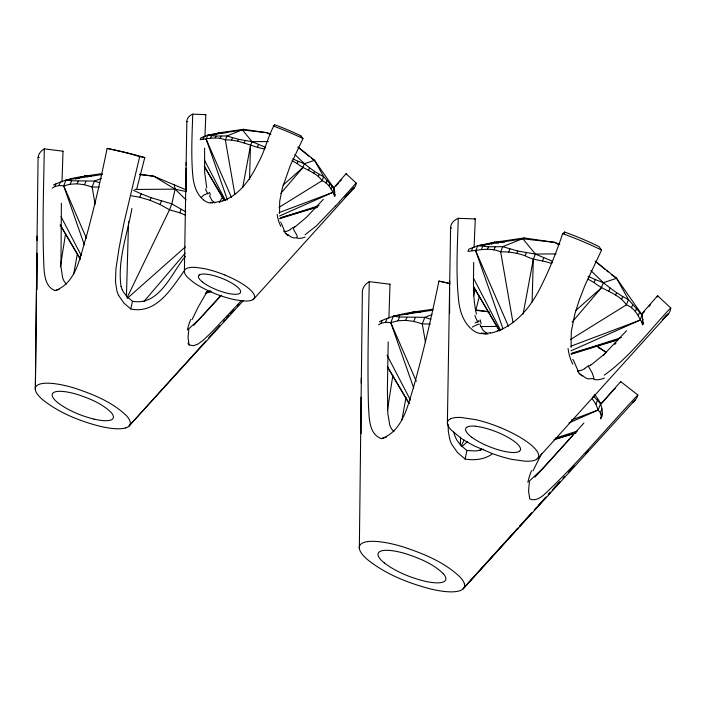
<?xml version="1.0" encoding="UTF-8"?>
<svg xmlns="http://www.w3.org/2000/svg" width="706" height="706" viewBox="0 0 706 706"><rect width="100%" height="100%" fill="white"/><g stroke="black" fill="none" stroke-linecap="round" stroke-linejoin="round"><path stroke-width="1.06" d="M448.089 424.235L448.345 431.595L449.731 439.097A32.202 32.194 -53.5 0 0 451.646 444.118L457.435 452.467L465.086 459.024C474.185 460.656 484.06 459.527 491.853 454.285M361.066 397.151L361.084 433.643M35.335 389.597L36.888 253.11L37.065 289.654M35.388 388.062L37.074 236.113M359.336 548.394L362.39 291.084A148.348 41.389 21.5 0 1 364.534 285.833A146.513 40.877 21.5 0 1 369.264 281.65L390.012 284.218L388.909 318.177M62.022 181.839L63.011 151.19L44.293 148.878A132.216 36.888 21.5 0 0 40.021 152.646A133.875 37.347 21.5 0 0 38.089 157.385L37.021 240.472M186.057 168.019L186.207 190.452M361.207 383.146L361.26 378.319M449.581 288.339L449.625 313.049M184.381 271.466L186.843 121.626A88.241 24.622 21.5 0 1 192.729 114.16L205.825 114.619L204.908 136.92M447.392 422.806L450.596 228.029A114.707 31.999 21.5 0 1 458.247 218.322L475.27 218.913L474.097 247.347M186.102 165.239L186.155 162.495M449.634 284.721L449.696 281.156M204.599 148.066L204.669 172.317L206.726 187.893M473.673 262.403C473.62 279.655 472.429 297.235 476.444 314.17M61.378 203.213L60.954 266.391L62.657 278.023L64.237 281.535L66.408 284.094M44.293 148.878C43.666 188.59 42.131 228.373 43.984 268.068C44.487 276.32 46.014 287.554 55.236 290.572L59.189 289.398M369.264 281.65C368.435 322.916 367.385 364.208 368.453 405.473C369.326 416.769 368.276 433.837 381.381 438.655L386.526 437.146M388.203 341.863L387.4 387.973L387.832 413.513L389.774 425.241L391.601 429.019L394.072 431.737M249.527 179.562L250.471 145.648L252.042 141.65L242.476 129.983L207.74 135.234L200.901 137.864L200.204 139.62C208.499 138.703 217.192 136.267 225.364 139.964C239.149 139.241 251.239 146.698 264.521 148.94L265.218 147.192L252.042 141.65L238.54 139.329L226.935 135.976L215.957 136.055L207.74 135.234L206.17 139.223L227.456 199.93M460.347 444.771L460.568 437.111M126.427 296.979L128.545 221.613M532.103 302.08L533.312 259.252L535.36 254.054L522.925 238.849L477.768 245.706L468.863 249.139L467.963 251.415C478.747 250.233 490.043 247.056 500.66 251.874C508.991 251.565 517.269 253.013 525.123 255.731C533.286 260.496 542.923 260.126 551.58 263.541L552.48 261.255L535.36 254.054L517.798 251.036L502.716 246.676L488.437 246.782L477.768 245.706L475.72 250.904L502.91 328.652M192.747 114.169C192.111 134.025 191.044 153.952 192.641 173.782C193.382 183.286 195.738 193.594 203.496 199.877M458.273 218.331C457.47 245.22 455.811 272.242 458.494 299.079C459.535 311.196 463.763 324.239 474.37 331.238A27.869 20.35 -53.1 0 0 481.183 333.638M334.926 196.197L334.167 188.484L314.523 160.333L298.011 147.051M601.203 418.014C604.327 409.771 600.047 400.717 594.514 394.583M643.192 324.186L642.116 314.938L616.594 278.305L595.132 261.026M65.579 233.562L60.363 266.859M392.845 375.486L387.409 410.407M77.281 254.239L73.751 273.751M406.003 397.284L401.908 420.026M600.63 418.94L602.28 413.178M242.661 187.761L250.471 145.648M523.12 314.117L533.312 259.252M188.784 329.658L188.043 337.777L189.12 344.952L193.479 345.684L197.733 344.201L202.693 340.654L211.05 332.826L241.531 300.482M529.376 481.977L528.556 490.979L529.747 498.921C534.539 501.269 539.605 498.357 543.346 495.338C577.049 464.107 606.357 428.418 637.827 394.989L620.715 381.628L601.238 403.541M136.761 188.908L144.783 157.588A115.537 32.238 21.5 0 0 117.734 150.766L107.135 148.401C101.055 178.08 94.26 207.617 86.282 236.845C80.034 256.04 76.866 282.524 55.236 290.572M449.793 283.494A149.098 41.601 21.5 0 0 438.903 281.12C431.595 316.694 423.415 352.109 413.575 387.073C407.644 406.118 402.658 431.181 381.381 438.655M650.57 304.489L649.123 306.404M183.878 271.36C171.355 288.745 156.044 314.505 130.769 308.946L132.454 301.285L127.248 296.917L123.656 292.337A24.18 23.96 57.5 0 1 122.279 289.698M465.086 459.024L466.957 450.534L461.186 445.698L457.206 440.623A26.793 26.554 57.5 0 1 455.679 437.702A26.466 26.396 51.8 0 1 454.346 434.093M131.916 208.464C127.433 234.127 117.258 260.161 121.044 286.459M340.636 180.595L339.56 181.919M479.418 296.167L475.685 310.746M144.783 157.588L139.7 156.6L124.141 222.09L119.023 248.388L115.925 268.96L115.484 281.747L116.905 290.96A29.061 29.052 -53.5 0 0 118.634 295.487M473.549 295.752L474.979 290.21L476.029 290.413M274.069 126.348L274.599 124.724A76.027 21.206 21.5 0 1 301.003 135.896M564.165 233.633L564.685 232.045A98.831 27.569 21.5 0 1 598.997 246.579L601.574 250.065L585.106 285.074L579.211 300.209L574.861 313.993L571.304 331.573L571.057 347.44M274.519 124.803C267.777 136.267 265.182 150.74 258.352 162.583C250.453 179.421 238.584 196.7 219.716 201.898M564.685 232.045C562.435 233.518 561.711 235.928 561.049 238.496C555.472 254.116 549.436 269.604 541.987 284.43C531.662 306.28 514.956 327.637 490.299 333.214M52.226 188.175L54.892 186.481L55.915 183.887C67.088 179.192 79.231 175.944 91.383 176.147M54.892 186.481L59.03 185.537L60.381 182.104M84.367 244.92L63.716 185.899L66.046 179.986L102.467 174.453M59.03 185.537L63.716 185.899L70.229 184.187L71.58 180.762L94.445 181.089L99.572 182.748M70.229 184.187L77.175 183.807L78.198 181.204M77.175 183.807L84.499 184.743L85.85 181.318M131.387 195.774L139.797 197.248L141.147 193.815L133.522 190.355M139.797 197.248L150.078 200.283L151.102 197.689L171.823 203.884L185.819 211.835M185.607 215.251L179.774 212.806L169.493 209.797L160.033 204.493L161.383 201.06M203.001 138.976L203.919 136.664M179.774 212.806L181.124 209.382M210.573 138.067L211.482 135.755M215.268 137.811L215.957 136.055M220.21 138.447L221.119 136.126M231.559 140.088L232.468 137.776M237.851 141.085L238.54 139.329M244.179 142.939L245.088 140.626M257.575 146.892L258.484 144.58M335.129 194.406L334.441 196.162L333.964 194.141C331.035 188.917 328.299 182.986 322.095 180.71C316.05 171.911 305.063 169.996 297.235 163.598L298.144 161.286L292.743 158.815M280.811 193.382L302.777 167.675L304.357 163.686L314.523 160.333L323.666 176.721L334.167 188.484L332.597 192.473L279.567 215.983M308.628 170.093L309.546 167.781L304.357 163.686L294.861 154.482M313.835 173.085L314.523 171.337L309.546 167.781M318.335 176.641L319.244 174.329L314.523 171.337M325.969 182.995L326.878 180.674M329.031 185.731L329.72 183.975M331.246 188.899L332.155 186.587M333.964 194.141L334.873 191.829M378.645 324.813L381.011 323.322L382.14 320.445C397.999 313.323 415.605 311.893 432.593 309.219M381.011 323.322L385.6 322.271L387.091 318.477M413.725 388.088L390.789 322.668L393.366 316.12L433.131 310.11M385.6 322.271L390.789 322.668L398.007 320.78L399.499 316.985L424.835 317.347L430.889 319.315M398.007 320.78L405.703 320.347L406.841 317.479M405.703 320.347L413.813 321.389L415.313 317.594M471.599 250.586L472.791 247.568M481.439 249.403L482.622 246.385M487.546 249.059L488.437 246.782M493.971 249.889L495.162 246.879M508.726 252.024L509.908 249.015M516.907 253.322L517.798 251.036M525.123 255.731L526.314 252.722M542.543 260.867L543.735 257.858M643.36 322.642L642.469 324.919L641.851 322.298C638.039 315.511 634.491 307.798 626.416 304.842C618.571 293.387 604.274 290.916 594.108 282.585L595.29 279.576L588.001 276.249M572.169 322.033L601.309 287.898L603.356 282.7L616.594 278.305L628.464 299.644L642.116 314.938L640.068 320.136L571.075 350.776M608.916 291.031L610.108 288.013L603.356 282.7L590.807 270.513M615.676 294.923L616.576 292.646L610.108 288.013M621.527 299.547L622.718 296.529L616.576 292.646M631.455 307.798L632.647 304.789M595.917 404.141L597.408 400.346L593.411 396.066L592.281 398.943L595.917 404.141L598.132 410.01L600.374 412.736L601.15 416.046M635.435 311.355L636.335 309.078M568.939 422.947L598.132 410.01L600.709 403.461L597.744 400.205M638.321 315.485L639.504 312.467M600.374 412.736L601.865 408.942M641.851 322.298L643.034 319.28M192.023 319.65L198.183 307.084L207.255 291.34M532.968 470.884L541.749 453.428M127.327 297.173L169.493 209.797L171.823 203.884L175.097 189.155L174.258 184.857L153.749 176.209L139.629 174.17M461.212 446.068L464.08 440.138M300.738 135.949L302.98 138.579L290.316 165.513L282.426 187.752L279.7 201.281L279.505 213.486M334 187.522L346.205 173.552A76.195 21.259 21.5 0 1 346.125 174.664M345.737 174.303L346.505 174.108L356.159 183.075A88.453 24.675 21.5 0 1 351.606 189.79M641.904 313.685L657.789 295.576A99.052 27.631 21.5 0 1 657.665 296.97M219.345 202.384L222.619 197.062M201.192 197.442L203.805 195.059L208.641 192.985M600.859 417.74L601.944 416.116M185.475 256.296C171.426 272.922 159.759 306.201 132.454 301.285M603.639 355.445L605.872 352.135A150.06 41.866 21.5 0 0 596.217 345.428M143.821 301.647L185.263 253.119M479.859 450.516L481.298 448.839M335.853 186.066L338.509 183.092M356.159 183.075L339.365 201.784M657.154 296.502L658.16 296.255L670.7 307.904C649.079 330.717 630.096 356.865 604.257 375.151M601.159 403.841L614.582 388.803A126.745 35.362 21.5 0 0 615.182 388.45M642.222 314.144L644.313 311.796M583.915 423.009L545.632 465.572M574.622 433.59L576.396 431.613M572.804 435.417L541.979 469.216L529.121 481.271M220.899 295.69L202.472 315.935M253.975 298.806L354.527 187.417L344.775 197.124M537.866 458.362L668.591 313.552L662.404 319.703M221.181 295.187L198.924 319.439L188.555 329.022M128.677 426.424L191.811 356.521M192.756 355.524L205.843 341.007M208.791 337.742L219.866 325.492M223.555 321.406L225.037 319.774M226.635 318.035L228.841 315.591M230.2 314.064L233.995 309.881M237.587 305.892L239.06 304.26M517.975 528.062L464.01 587.763L635.312 399.887M519.457 526.429L532.024 512.53M534.239 510.076L536.463 507.623M538.678 505.169L546.073 496.989M548.288 494.535L550.503 492.082M554.201 487.996L560.123 481.457M563.079 478.183L564.553 476.55M569.733 470.823L574.163 465.916M585.998 452.828L588.213 450.375M462.765 589.201L517.401 528.759M519.616 526.305L531.424 513.236M534.38 509.97L545.447 497.712M548.403 494.447L549.877 492.814M552.092 490.361L559.479 482.198M568.339 472.393L573.501 466.675M585.318 453.605L587.533 451.152M323.295 199.41L306.457 217.307L295.196 226.75M129.789 425.118L243.508 300.412M626.531 330.735L604.248 354.191L591.46 364.684M316.173 207.899L317.276 206.69M201.316 317.179L193.753 325.316M335.5 206.002L316.367 225.867L305.045 234.807M614.873 344.36L616.003 343.134M545.385 465.845L534.883 477.168M662.202 319.942L667.523 314.673M127.186 298.435L185.387 246.888M575.875 310.428L601.309 287.898M283.053 185.131L302.777 167.675M461.909 446.589L467.672 441.488M83.096 177.338L84.888 176.121L101.946 173.641M218.692 133.84L220.457 132.64L243.508 129.313L266.983 132.719L270.945 134.387M491.597 244.152L494.377 242.299L504.26 242.352M412.428 313.102L414.298 311.867L420.741 311.911M512.971 322.492L500.66 251.874L502.716 246.676L524.276 237.966L554.801 242.387L559.805 244.497M234.833 194.168L225.364 139.964L226.935 135.976L243.508 129.313M278.985 207.405L322.095 180.71L323.666 176.721L319.244 174.329M570.351 339.612L626.416 304.842L628.464 299.644L622.718 296.529M294.455 227.2C289.857 228.585 303.201 238.999 293.661 237.807A21.842 13.096 -82.4 0 1 288.445 234.939M590.49 365.267L588.433 366.326L592.21 372.962L594.081 378.584L587.974 378.84A28.143 16.873 -82.4 0 1 582.618 375.46M253.092 299.556L252.536 299.873A38.406 10.714 21.5 0 1 242.89 300.915L234.286 299.626A38.283 10.678 21.5 0 1 217.501 294.614L215.78 293.961A35.935 10.025 21.5 0 1 210.706 291.843L207.414 290.334A38.362 10.705 21.5 0 1 193.276 282.197L187.619 277.423A38.265 10.678 21.5 0 1 184.434 270.936L184.566 270.433A35.971 10.034 21.5 0 1 185.484 269.145L186.525 268.474A38.336 10.696 21.5 0 1 196.144 267.424L204.758 268.712A38.451 10.731 21.5 0 1 221.569 273.725L224.993 275.066M536.719 459.332L535.986 459.747A50.02 13.952 21.5 0 1 525.087 461.195L512.274 459.43A49.852 13.908 21.5 0 1 492.682 453.737L475.262 446.333A50.073 13.97 21.5 0 1 460.497 437.835L450.728 429.583A49.835 13.899 21.5 0 1 447.454 422.117L448.319 420.308L451.01 418.561M290.166 229.812L286.627 231.339L283.936 231.621M584.912 368.673L581.215 370.376L577.667 371.038M53.497 184.954L55.915 183.887M379.457 321.627L382.14 320.445M101.452 178.371L94.445 181.089L92.115 187.002L95.116 204.219M431.975 314.594L424.835 317.347L422.259 323.895L425.48 342.295M279.055 212.621L332.597 192.473M571.128 346.134L640.068 320.136M571.419 420.052L598.132 410.01M483.636 449.263L476.082 450.957L466.957 450.534M280.45 218.092L319.103 205.578M206.196 292.134L210.362 290.784M478.289 320.992L478.924 320.789M571.207 353.847L621.377 337.565M555.516 438.126L577.42 431.039M205.349 293.352L211.615 291.41M571.242 354.227L618.35 339.648M279.435 218.719L317.1 207.105M553.981 439.776L574.993 433.299M84.897 176.094L75.577 178.892L84.888 176.121L88.012 176.747M487.069 244.479L494.315 242.308L498.471 243.146M483.972 245.397L494.324 242.29L524.276 237.966M212.074 135.137L220.475 132.631L226.908 132.675M212.074 135.146L220.457 132.64L222.531 133.063M414.228 311.884L405.818 314.391L414.245 311.858L417.431 312.529M206.276 292.584L210.467 291.357M572.072 353.079L618.324 339.524M281.112 217.536L317.047 207.034M554.978 439.044L576.034 432.893M226.352 199.736L224.614 200.177M501.957 329.561L497.324 330.717M224.014 200.327L222.787 200.619M477.768 245.706L494.324 242.29M207.74 135.234L220.475 132.631M186.843 121.626L187.725 121.6M450.596 228.029L451.743 227.985M252.042 141.65L268.359 141.544M134.872 189.464L175.097 189.155L186.49 191.67M535.36 254.054L556.09 253.895M480.257 326.56L497.765 326.437M99.255 187.143L92.115 187.002L84.499 184.743M430.395 324.054L422.259 323.895L413.813 321.389M38.089 157.385L39.271 157.438M242.476 129.983L266.983 132.719L269.692 134.352M139.876 174.673L153.749 176.209L175.097 189.155L186.146 199.886M522.925 238.849L554.801 242.387L558.552 244.664M475.315 310.305L489.443 311.884M66.046 179.986L71.58 180.762M393.366 316.12L399.499 316.985M475.553 309.837L488.384 311.699M210.45 202.657L212.577 203.046M481.28 333.364L486.319 334.291M438.903 281.12L449.21 283.424M94.039 419.126C81.208 415.869 68.579 410.786 57.936 402.791A32.803 9.152 21.5 0 1 57.001 391.477A32.908 9.178 21.5 0 1 77.422 394.477C89.45 398.431 101.788 403.391 111.018 412.313A32.82 9.16 21.5 0 1 110.568 420.114A32.997 9.204 21.5 0 1 94.039 419.135M298.144 161.286L304.357 163.686M595.29 279.576L603.356 282.7M141.147 193.815L151.102 197.689M500.192 427.501L495.736 425.753A50.082 13.97 21.5 0 0 475.95 419.699L461.053 417.467A50.038 13.961 21.5 0 0 451.019 418.561M174.258 184.857L185.987 189.79M150.078 200.283L160.033 204.493M487.925 334.247L483.169 330.408L480.036 324.575M587.957 279.108L594.108 282.585M292.019 160.65L297.235 163.598M605.872 352.135L602.792 350.273M597.947 347.343L599.57 348.332M600.382 348.817L601.997 349.797M214.853 202.975L211.897 200.38L209.497 195.897M578.991 373.518L582.424 375.777M285.674 233.589L288.251 235.283M311.311 158.1L314.523 160.333M611.387 274.66L616.594 278.305M130.769 308.946L123.859 303.024L118.661 295.479M384.382 563.017C396.172 571.869 410.168 577.508 424.385 581.117A36.58 10.202 21.5 0 0 441.718 582.45L442.688 582.203A36.368 10.149 21.5 0 0 443.165 573.554M595.776 261.67L604.813 269.189M606.454 270.557L608.095 271.925M298.038 147.166L308.849 156.158M597.408 400.346L600.709 403.461M443.2 573.563C432.972 563.67 419.293 558.19 405.976 553.795A36.465 10.175 21.5 0 0 383.358 550.486A36.35 10.14 21.5 0 0 384.391 563.017M331.229 185.254L334.167 188.484M639.212 311.734L642.116 314.938M573.563 360.519L578.143 371.056M281.438 223.546L284.227 230.341M572.787 359.283L573.175 359.892M280.547 222.125L280.838 222.593M188.017 343.151L189.12 344.952M387.409 366.696L409.277 403.541M224.34 200.151L204.272 166.334L224.261 200.407M473.585 286.751L499.354 330.284M60.248 224.958L80.343 258.89M387.32 366.714L409.03 403.603M473.444 286.671L499.469 330.973M60.204 225.046L80.228 259.12M473.417 277.988L500.307 329.737M387.047 355.162L410.468 400.152M204.387 160.006L225.082 199.736M61.06 216.654L81.331 255.669M475.72 250.904L508.417 326.287M390.789 322.668L416.284 381.311M206.17 139.223L231.506 197.512M63.716 185.899L86.423 238.231M453.817 432.151L454.311 434.111M620.706 381.628A126.745 35.362 21.5 0 1 620.548 382.167M389.412 284.606A125.774 35.088 21.5 0 1 390.003 284.218M637.818 394.989A147.66 41.195 21.5 0 1 632.523 402.438M473.417 289.742A149.098 41.601 21.5 0 1 474.979 290.21M527.876 482.313A43.931 26.996 -57.5 0 1 531.556 470.664M367.702 541.599A56.374 15.726 21.5 0 0 367.261 559.426C385.697 574.26 408.342 583.174 431.066 589.086A56.454 15.753 21.5 0 0 448.019 591.769A57.168 15.947 21.5 0 0 458.035 591.222L459.535 590.834A55.262 15.417 21.5 0 0 461.892 589.819A56.454 15.753 21.5 0 0 464.416 584.047M367.729 541.608A56.383 15.726 21.5 0 1 390.33 543.541A56.904 15.876 21.5 0 1 402.879 546.806C423.503 553.636 444.692 562.126 460.497 577.49A56.904 15.876 21.5 0 1 464.416 584.047M122.288 289.698A23.88 23.819 51.8 0 1 121.079 286.451M62.472 151.543A113.507 31.664 21.5 0 1 63.011 151.19M107.135 148.401A134.555 37.542 21.5 0 1 139.7 156.6M187.425 329.967A39.642 24.357 -57.5 0 1 190.752 319.447M341.351 180.127A76.195 21.259 21.5 0 1 340.698 180.409M295.214 226.502A34.382 16.988 -64.7 0 1 294.481 226.953M292.858 227.606A29.378 14.914 -60.1 0 1 290.192 229.441M202.569 282.118A22.857 6.38 21.5 0 0 213.459 288.445A22.601 6.31 21.5 0 0 240.578 291.048A22.601 6.31 21.5 0 0 209.497 274.643A21.674 6.045 21.5 0 0 206.858 274.228A22.839 6.372 21.5 0 0 199.26 274.969M202.596 282.118A22.46 6.266 21.5 0 1 199.295 274.978M210.335 195.147A28.928 18.541 -75.6 0 1 209.611 192.297M207.829 193.903A34.726 23.113 -64.7 0 1 205.543 188.864M205.208 114.884A75.895 21.171 21.5 0 1 205.808 114.61M273.116 125.95A88.391 24.657 21.5 0 1 302.989 138.579M210.335 202.984A21.815 15.956 -55.8 0 1 203.54 199.824M219.681 201.281A22.248 16.423 -47.1 0 1 210.609 202.331M280.838 226.344A37.127 28.875 -72.8 0 1 277.202 214.306M288.172 235.495A21.409 13.917 -78.5 0 1 283.936 230.703M305.116 237.031A37.294 21.409 -79 0 1 297.085 238.16M339.339 201.995A276.823 55.35 -51.1 0 1 335.474 206.223M224.985 275.093A37.436 10.44 21.5 0 1 253.013 299.52M591.478 364.358A44.699 22.089 -64.7 0 1 590.516 364.949M588.416 365.796A38.195 19.389 -60.1 0 1 584.947 368.179M519.369 451.275A29.281 8.172 21.5 0 0 495.7 431.569A29.943 8.357 21.5 0 0 480.027 426.936A28.178 7.863 21.5 0 0 475.562 426.292M519.431 451.302A29.917 8.348 21.5 0 1 510.588 452.37A28.231 7.881 21.5 0 1 506.131 451.725A29.82 8.322 21.5 0 1 490.467 447.11A28.187 7.863 21.5 0 1 485.181 444.895A29.881 8.34 21.5 0 1 471.873 437.296M471.864 437.296A28.196 7.863 21.5 0 1 468.855 434.79A29.811 8.313 21.5 0 1 465.695 428.674A28.214 7.872 21.5 0 1 466.719 427.359M466.79 427.28A29.811 8.313 21.5 0 1 475.615 426.212M481.13 323.595A37.612 24.101 -75.6 0 1 480.195 319.889M477.874 321.98A45.14 30.04 -64.7 0 1 474.9 315.432M474.467 219.257A98.663 27.525 21.5 0 1 475.253 218.895M670.726 307.913A114.99 32.079 21.5 0 1 665.167 316.412M562.753 233.651A114.901 32.061 21.5 0 1 601.583 250.065M472.376 327.09A41.089 13.149 0.1 0 1 479.1 324.019M490.335 332.711A28.461 21.012 -47.1 0 1 481.439 333.073M572.787 364.164A48.264 37.542 -72.8 0 1 568.065 348.508M582.353 375.971A27.569 17.668 -79.8 0 1 577.932 371.374M604.354 378.045A48.485 27.834 -79 0 1 593.905 379.519M500.175 427.536A48.67 13.582 21.5 0 1 536.613 459.279M475.041 322.898A55.721 21.701 12 0 1 479.118 321.424M125.756 427.898L124.406 428.251A51.591 14.394 21.5 0 1 115.343 428.71A50.903 14.199 21.5 0 1 100.067 426.318C79.549 420.988 59.119 412.931 42.484 399.552A50.876 14.191 21.5 0 1 63.346 385.194A51.353 14.323 21.5 0 1 74.624 388.159C93.236 394.327 112.36 401.996 126.621 415.86A51.088 14.252 21.5 0 1 127.892 426.98A49.87 13.917 21.5 0 1 125.756 427.898"/></g></svg>
